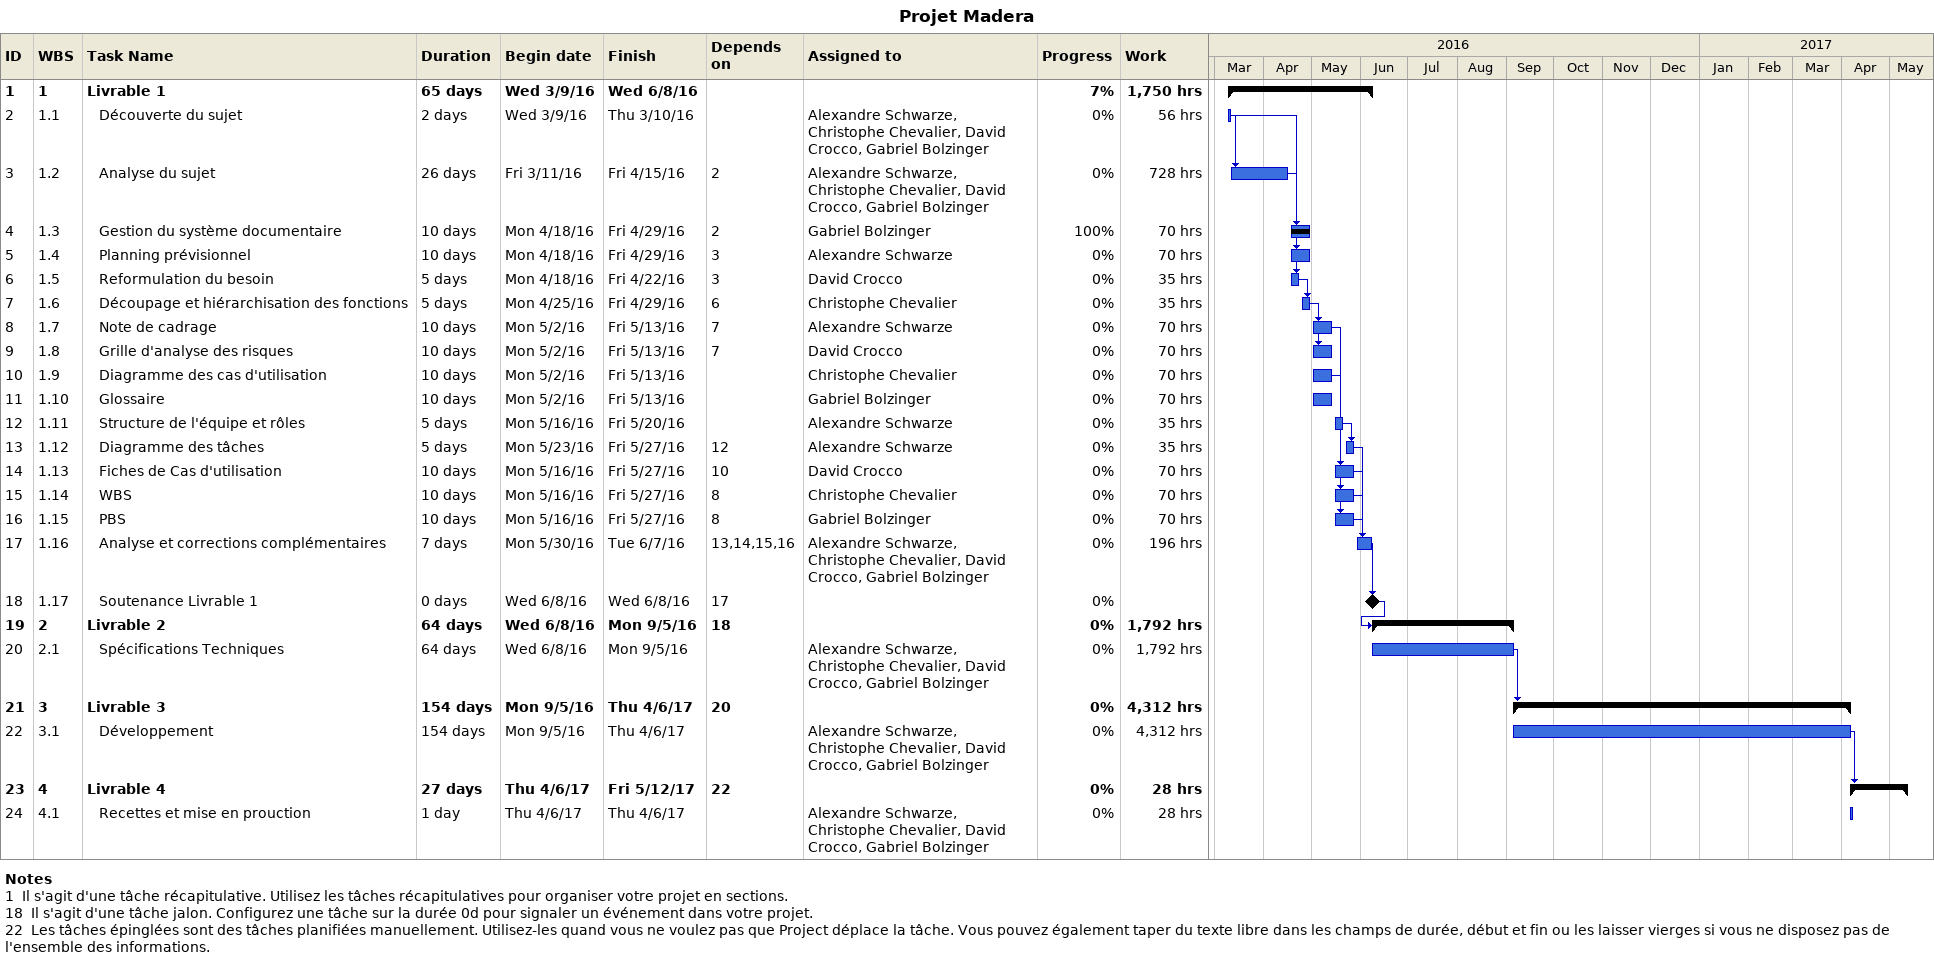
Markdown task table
Projet Madera

| ID | WBS | Task | Duration | Start | Finish | Predecessors | Resources | % complete | Work (h) |
|---|---|---|---|---|---|---|---|---|---|
| 1 | 1 | **Livrable 1** | 65d | 2016-03-09 | 2016-06-08 |  |  | 7 | 1750 |
| 2 | 1.1 | Découverte du sujet | 2d | 2016-03-09 | 2016-03-10 |  | Alexandre Schwarze, Christophe Chevalier, David Crocco, Gabriel Bolzinger | 0 | 56 |
| 3 | 1.2 | Analyse du sujet | 26d | 2016-03-11 | 2016-04-15 | 2 | Alexandre Schwarze, Christophe Chevalier, David Crocco, Gabriel Bolzinger | 0 | 728 |
| 4 | 1.3 | Gestion du système documentaire | 10d | 2016-04-18 | 2016-04-29 | 2 | Gabriel Bolzinger | 100 | 70 |
| 5 | 1.4 | Planning prévisionnel | 10d | 2016-04-18 | 2016-04-29 | 3 | Alexandre Schwarze | 0 | 70 |
| 6 | 1.5 | Reformulation du besoin | 5d | 2016-04-18 | 2016-04-22 | 3 | David Crocco | 0 | 35 |
| 7 | 1.6 | Découpage et hiérarchisation des fonctions | 5d | 2016-04-25 | 2016-04-29 | 6 | Christophe Chevalier | 0 | 35 |
| 8 | 1.7 | Note de cadrage | 10d | 2016-05-02 | 2016-05-13 | 7 | Alexandre Schwarze | 0 | 70 |
| 9 | 1.8 | Grille d'analyse des risques | 10d | 2016-05-02 | 2016-05-13 | 7 | David Crocco | 0 | 70 |
| 10 | 1.9 | Diagramme des cas d'utilisation | 10d | 2016-05-02 | 2016-05-13 |  | Christophe Chevalier | 0 | 70 |
| 11 | 1.10 | Glossaire | 10d | 2016-05-02 | 2016-05-13 |  | Gabriel Bolzinger | 0 | 70 |
| 12 | 1.11 | Structure de l'équipe et rôles | 5d | 2016-05-16 | 2016-05-20 |  | Alexandre Schwarze | 0 | 35 |
| 13 | 1.12 | Diagramme des tâches | 5d | 2016-05-23 | 2016-05-27 | 12 | Alexandre Schwarze | 0 | 35 |
| 14 | 1.13 | Fiches de Cas d'utilisation | 10d | 2016-05-16 | 2016-05-27 | 10 | David Crocco | 0 | 70 |
| 15 | 1.14 | WBS | 10d | 2016-05-16 | 2016-05-27 | 8 | Christophe Chevalier | 0 | 70 |
| 16 | 1.15 | PBS | 10d | 2016-05-16 | 2016-05-27 | 8 | Gabriel Bolzinger | 0 | 70 |
| 17 | 1.16 | Analyse et corrections complémentaires | 7d | 2016-05-30 | 2016-06-07 | 13, 14, 15, 16 | Alexandre Schwarze, Christophe Chevalier, David Crocco, Gabriel Bolzinger | 0 | 196 |
| 18 | 1.17 | Soutenance Livrable 1 | 0d | 2016-06-08 | 2016-06-08 | 17 |  | 0 |  |
| 19 | 2 | **Livrable 2** | 64d | 2016-06-08 | 2016-09-05 | 18 |  | 0 | 1792 |
| 20 | 2.1 | Spécifications Techniques | 64d | 2016-06-08 | 2016-09-05 |  | Alexandre Schwarze, Christophe Chevalier, David Crocco, Gabriel Bolzinger | 0 | 1792 |
| 21 | 3 | **Livrable 3** | 154d | 2016-09-05 | 2017-04-06 | 20 |  | 0 | 4312 |
| 22 | 3.1 | Développement | 154d | 2016-09-05 | 2017-04-06 |  | Alexandre Schwarze, Christophe Chevalier, David Crocco, Gabriel Bolzinger | 0 | 4312 |
| 23 | 4 | **Livrable 4** | 27d | 2017-04-06 | 2017-05-12 | 22 |  | 0 | 28 |
| 24 | 4.1 | Recettes et mise en prouction | 1d | 2017-04-06 | 2017-04-06 |  | Alexandre Schwarze, Christophe Chevalier, David Crocco, Gabriel Bolzinger | 0 | 28 |

Notes
- 1: Il s'agit d'une tâche récapitulative. Utilisez les tâches récapitulatives pour organiser votre projet en sections.
- 18: Il s'agit d'une tâche jalon. Configurez une tâche sur la durée 0d pour signaler un événement dans votre projet.
- 22: Les tâches épinglées sont des tâches planifiées manuellement. Utilisez-les quand vous ne voulez pas que Project déplace la tâche. Vous pouvez également taper du texte libre dans les champs de durée, début et fin ou les laisser vierges si vous ne disposez pas de l'ensemble des informations.
